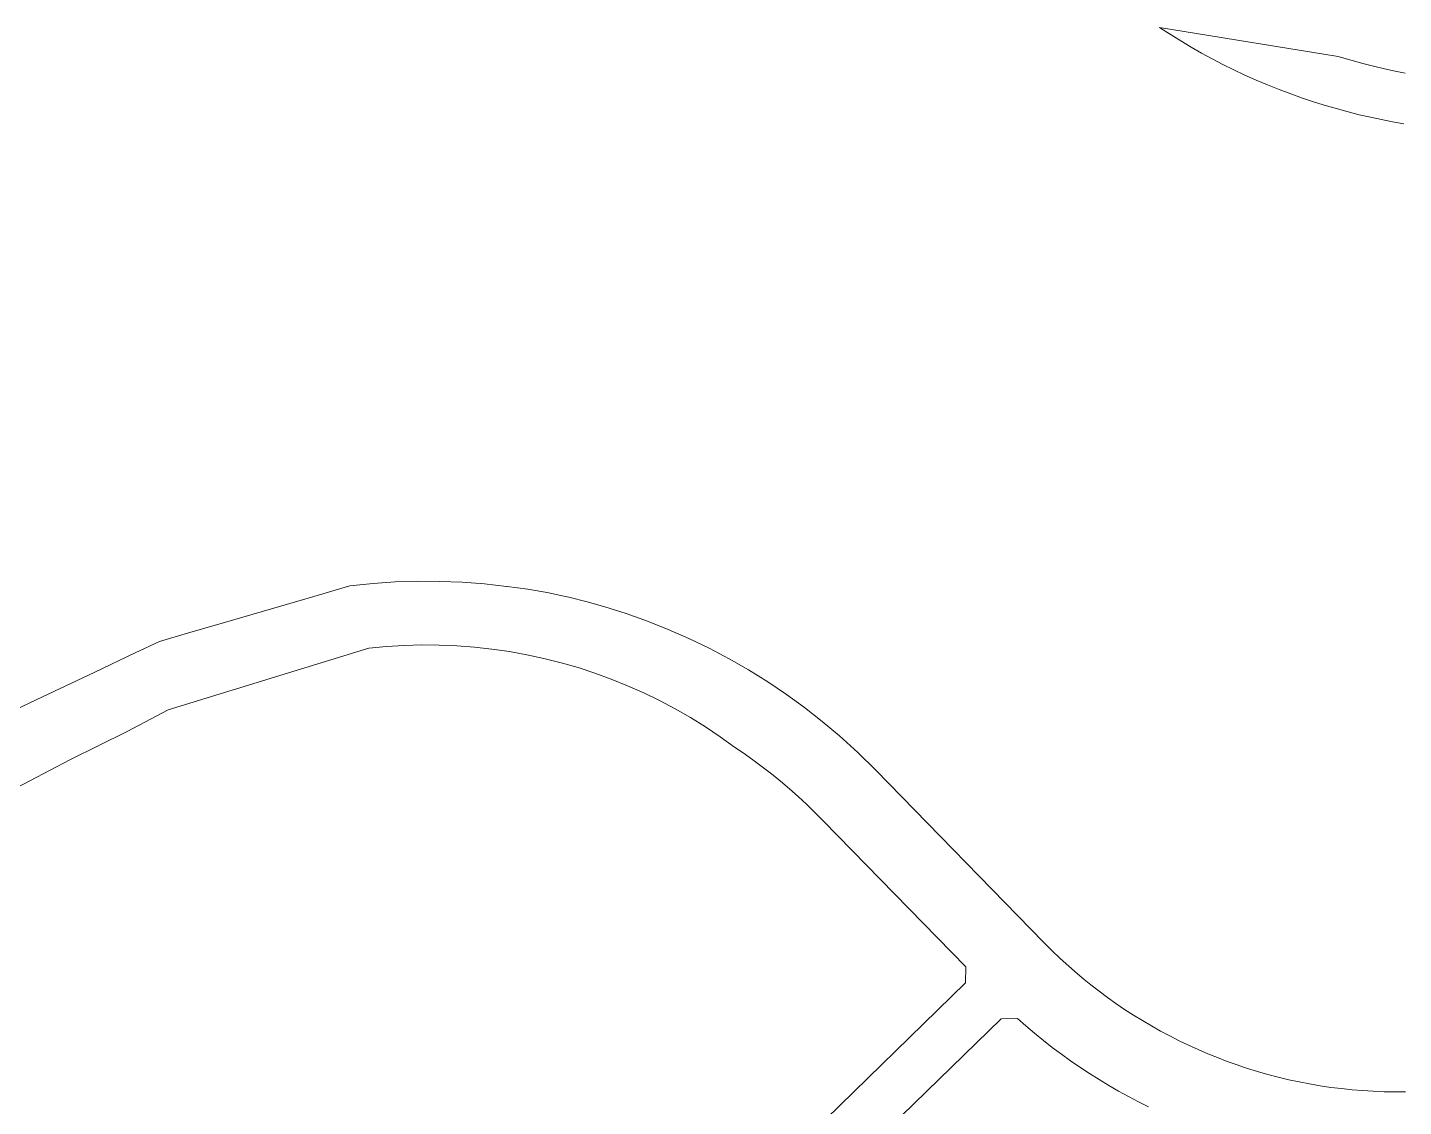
# Model space of a CAD drawing. Header units: metres. Extents: x 296308 to 298462, y 6229542 to 6231092.
# Drawn here: x 297453.3 to 297943.5, y 6230707.3 to 6231091.6 of the extents above; entities that cross this region are included whole.
import ezdxf

# ---------------------------------------------------------------- set-up
doc = ezdxf.new("R2010")
doc.units = ezdxf.units.M
doc.layers.add('Cadastre Land Parcels_SP_EXT', color=9, linetype='Continuous', lineweight=5)

msp = doc.modelspace()

# ---------------------------------------------------------------- linework, layer by layer
at = {"layer": 'Cadastre Land Parcels_SP_EXT', "linetype": 'Continuous'}
for points in [[(297944.09, 6231075.41), (297940.57, 6231076.11), (297936.69, 6231076.95), (297932.83, 6231077.85), (297928.99, 6231078.82), (297925.17, 6231079.85), (297921.36, 6231080.94), (297920.17, 6231081.31), (297856.61, 6231091.64), (297859.16, 6231089.97), (297864.12, 6231086.87), (297867.82, 6231084.67), (297871.56, 6231082.55), (297875.34, 6231080.5), (297879.15, 6231078.52), (297883.07, 6231076.58), (297887.02, 6231074.72), (297891.01, 6231072.93), (297895.03, 6231071.23), (297899.18, 6231069.57), (297903.36, 6231067.99), (297907.57, 6231066.49), (297911.8, 6231065.08), (297916.07, 6231063.76), (297919.95, 6231062.63), (297923.84, 6231061.58), (297927.75, 6231060.59), (297931.68, 6231059.68), (297935.63, 6231058.84), (297939.59, 6231058.07), (297943.56, 6231057.37)], [(297944.2, 6230712.5), (297940.36, 6230712.5), (297936.55, 6230712.57), (297932.74, 6230712.72), (297928.94, 6230712.95), (297925.15, 6230713.26), (297921.36, 6230713.66), (297917.58, 6230714.13), (297913.81, 6230714.69), (297910.05, 6230715.33), (297906.31, 6230716.06), (297902.59, 6230716.86), (297898.89, 6230717.75), (297895.2, 6230718.71), (297891.54, 6230719.76), (297887.9, 6230720.88), (297886.53, 6230721.34), (297884.29, 6230722.09), (297880.69, 6230723.38), (297877.22, 6230724.7), (297873.76, 6230726.1), (297870.33, 6230727.57), (297866.93, 6230729.12), (297863.56, 6230730.73), (297860.24, 6230732.42), (297856.94, 6230734.17), (297853.69, 6230736), (297850.47, 6230737.89), (297847.3, 6230739.85), (297844.16, 6230741.88), (297841.07, 6230743.97), (297838.03, 6230746.13), (297835.03, 6230748.36), (297832.08, 6230750.65), (297829.71, 6230752.58), (297827.36, 6230754.53), (297824.24, 6230757.25), (297821.18, 6230760.04), (297818.19, 6230762.91), (297815.25, 6230765.84), (297755.49, 6230827.12), (297749.13, 6230833.35), (297742.55, 6230839.35), (297736.45, 6230844.47), (297730.17, 6230849.38), (297723.69, 6230854.09), (297717.05, 6230858.56), (297710.23, 6230862.8), (297703.27, 6230866.8), (297696.16, 6230870.54), (297688.93, 6230874.03), (297681.6, 6230877.24), (297674.15, 6230880.19), (297666.65, 6230882.86), (297659.05, 6230885.27), (297652.65, 6230887.1), (297646.19, 6230888.71), (297643.74, 6230889.23), (297639.08, 6230890.22), (297631.56, 6230891.53), (297624.23, 6230892.54), (297623.99, 6230892.58), (297616.09, 6230893.45), (297608.17, 6230894.04), (297600.23, 6230894.35), (297592.29, 6230894.38), (297584.35, 6230894.14), (297576.43, 6230893.62), (297574.14, 6230893.39), (297568.18, 6230892.73), (297553.3, 6230888.4), (297523.53, 6230879.73), (297509.56, 6230875.67), (297500.35, 6230872.98), (297491.74, 6230868.9), (297477.27, 6230862.06), (297456.48, 6230852.21), (297441.11, 6230844.93)], [(297439.53, 6230815.72), (297468.65, 6230830.94), (297488.86, 6230840.91), (297503.46, 6230848.62), (297574.96, 6230870.58), (297581.21, 6230871.18), (297587.48, 6230871.56), (297593.75, 6230871.73), (297600.03, 6230871.69), (297606.3, 6230871.43), (297612.56, 6230870.95), (297618.8, 6230870.26), (297625.01, 6230869.36), (297631.19, 6230868.25), (297637.32, 6230866.92), (297643.41, 6230865.38), (297649.44, 6230863.64), (297655.4, 6230861.69), (297661.3, 6230859.54), (297667.12, 6230857.18), (297672.85, 6230854.63), (297678.5, 6230851.89), (297684.04, 6230848.95), (297689.49, 6230845.82), (297694.82, 6230842.51), (297700.03, 6230839.01), (297705.13, 6230835.34), (297708.28, 6230833.24), (297711.69, 6230830.82), (297715.04, 6230828.33), (297718.33, 6230825.77), (297721.58, 6230823.14), (297724.76, 6230820.44), (297727.89, 6230817.67), (297730.96, 6230814.84), (297733.97, 6230811.95), (297736.92, 6230808.96), (297787.57, 6230757), (297787.5, 6230751.34), (297727.75, 6230693.08)], [(297738.09, 6230678.05), (297800.18, 6230738.59), (297805.94, 6230738.65), (297808.98, 6230735.98), (297812.07, 6230733.37), (297815.2, 6230730.83), (297818.39, 6230728.35), (297821.63, 6230725.93), (297824.91, 6230723.58), (297828.24, 6230721.29), (297831.61, 6230719.06), (297835.03, 6230716.91), (297838.48, 6230714.82), (297841.98, 6230712.79), (297845.52, 6230710.84), (297849.09, 6230708.95), (297852.7, 6230707.14)]]:
    msp.add_lwpolyline(points, dxfattribs=at)

doc.saveas('drawing.dxf')
